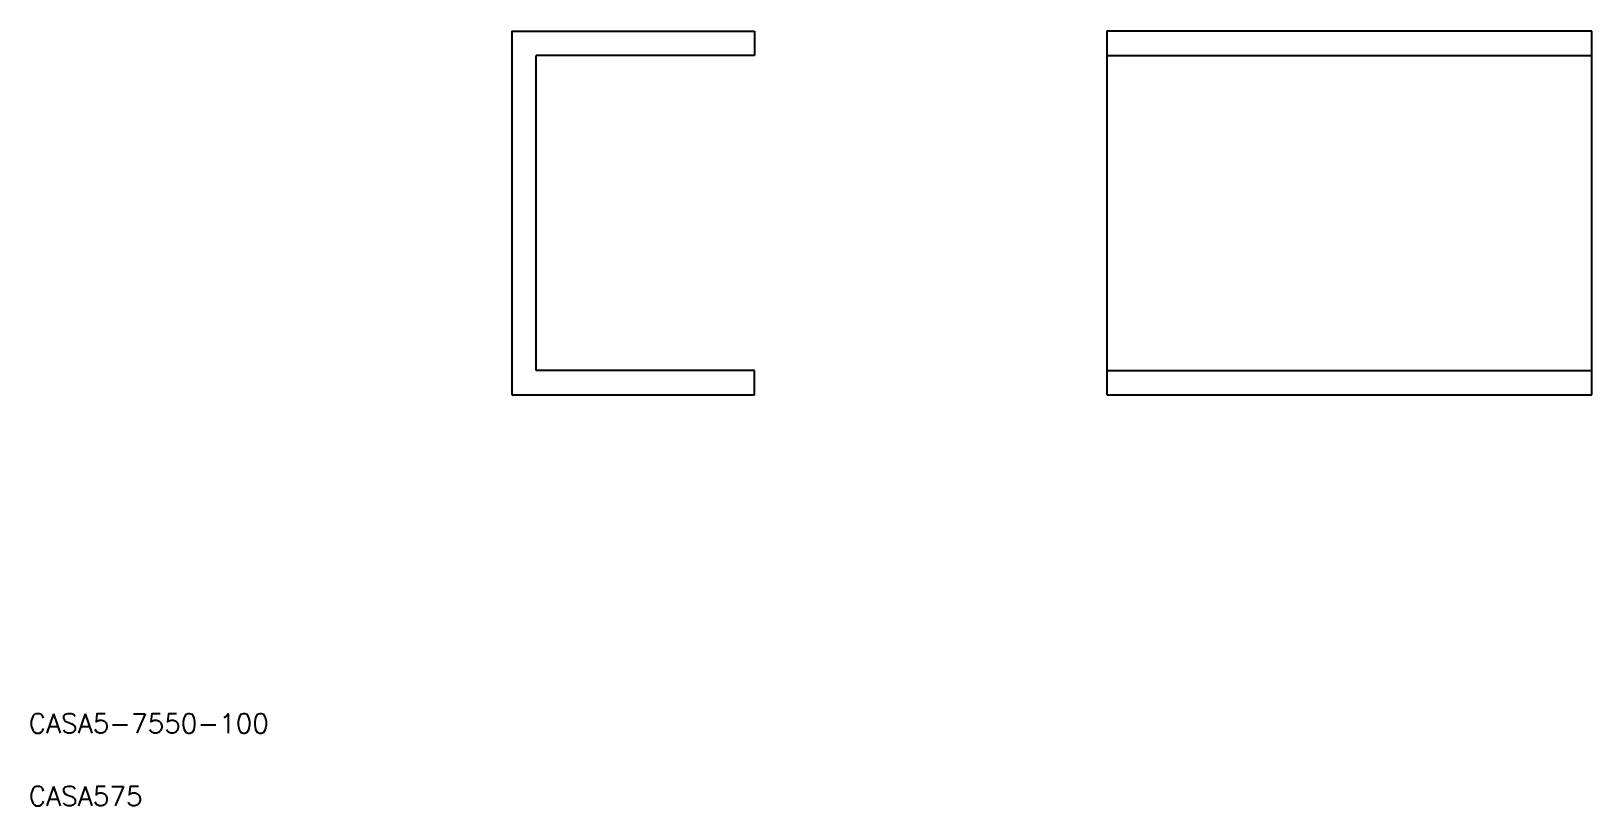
# Model space of a CAD drawing. Extents: x 33 to 355, y 31 to 191.
import ezdxf

# ---------------------------------------------------------------- set-up
doc = ezdxf.new("R2010")
doc.units = 0
doc.layers.get('0').update_dxf_attribs({"linetype": 'CONTINUOUS'})
doc.styles.get("Standard").update_dxf_attribs({"font": 'txt.shx', "bigfont": '@extfont2.shx'})

msp = doc.modelspace()

# ---------------------------------------------------------------- linework, layer by layer
at = {"color": 7, "linetype": 'CONTINUOUS'}
for p, q in [((132.36, 190.57), (132.36, 115.57)), ((132.36, 190.57), (182.36, 190.57)), ((182.36, 190.57), (182.36, 185.57)), ((355.06, 190.57), (255.06, 190.57)), ((255.06, 190.57), (255.06, 115.57)), ((355.06, 115.57), (355.06, 190.57)), ((182.36, 185.57), (137.36, 185.57)), ((137.36, 120.57), (137.36, 185.57)), ((255.06, 185.57), (355.06, 185.57)), ((182.36, 120.57), (137.36, 120.57)), ((182.36, 115.57), (182.36, 120.57)), ((255.06, 120.57), (355.06, 120.57)), ((132.36, 115.57), (182.36, 115.57)), ((255.06, 115.57), (355.06, 115.57))]:
    msp.add_line(p, q, dxfattribs=at)

# ---------------------------------------------------------------- texts
for s, p in [('CASA5-7550-100', (32.7, 45.78)), ('CASA575', (32.7, 30.78))]:
    msp.add_text(s, height=4, dxfattribs=at).set_placement(p)

doc.saveas('drawing.dxf')
